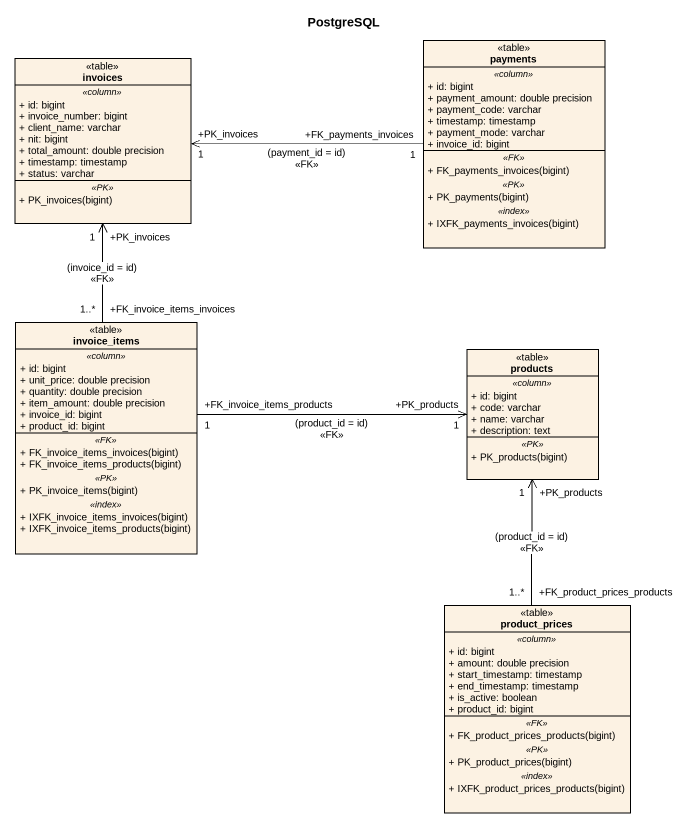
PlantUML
@startuml
title PostgreSQL
hide circle
hide empty members
skinparam classAttributeIconSize 0
class invoices <<table>> {
  .. <<column>> ..
  + id: bigint
  + invoice_number: bigint
  + client_name: varchar
  + nit: bigint
  + total_amount: double precision
  + timestamp: timestamp
  + status: varchar
  .. <<PK>> ..
  + PK_invoices(bigint)
}
class payments <<table>> {
  .. <<column>> ..
  + id: bigint
  + payment_amount: double precision
  + payment_code: varchar
  + timestamp: timestamp
  + payment_mode: varchar
  + invoice_id: bigint
  .. <<FK>> ..
  + FK_payments_invoices(bigint)
  .. <<PK>> ..
  + PK_payments(bigint)
  .. <<index>> ..
  + IXFK_payments_invoices(bigint)
}
class invoice_items <<table>> {
  .. <<column>> ..
  + id: bigint
  + unit_price: double precision
  + quantity: double precision
  + item_amount: double precision
  + invoice_id: bigint
  + product_id: bigint
  .. <<FK>> ..
  + FK_invoice_items_invoices(bigint)
  + FK_invoice_items_products(bigint)
  .. <<PK>> ..
  + PK_invoice_items(bigint)
  .. <<index>> ..
  + IXFK_invoice_items_invoices(bigint)
  + IXFK_invoice_items_products(bigint)
}
class products <<table>> {
  .. <<column>> ..
  + id: bigint
  + code: varchar
  + name: varchar
  + description: text
  .. <<PK>> ..
  + PK_products(bigint)
}
class product_prices <<table>> {
  .. <<column>> ..
  + id: bigint
  + amount: double precision
  + start_timestamp: timestamp
  + end_timestamp: timestamp
  + is_active: boolean
  + product_id: bigint
  .. <<FK>> ..
  + FK_product_prices_products(bigint)
  .. <<PK>> ..
  + PK_product_prices(bigint)
  .. <<index>> ..
  + IXFK_product_prices_products(bigint)
}
payments "+FK_payments_invoices\n1" -left-> "+PK_invoices\n1" invoices : (payment_id = id)\n<<FK>>
invoice_items "+FK_invoice_items_invoices\n1..*" -up-> "+PK_invoices\n1" invoices : (invoice_id = id)\n<<FK>>
invoice_items "+FK_invoice_items_products\n1" -right-> "+PK_products\n1" products : (product_id = id)\n<<FK>>
product_prices "+FK_product_prices_products\n1..*" -up-> "+PK_products\n1" products : (product_id = id)\n<<FK>>
@enduml
